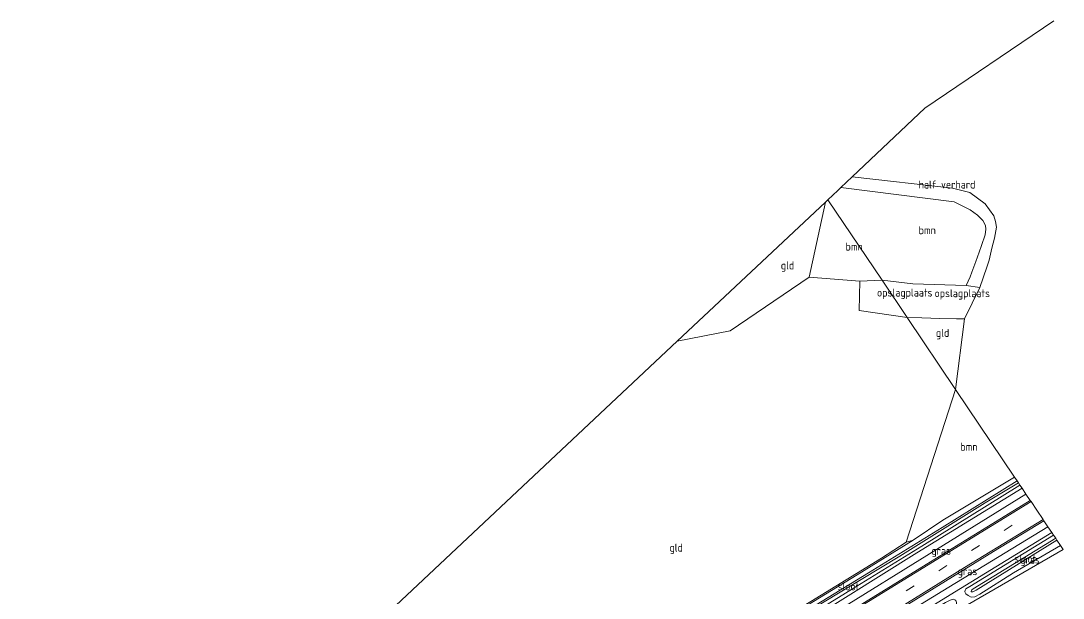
# Model space of a CAD drawing. Extents: x 253736 to 255979, y 477184 to 479215.
# Drawn here: x 255636.1 to 255961.8, y 479034.4 to 479214.8 of the extents above; entities that cross this region are included whole.
import ezdxf
from ezdxf.enums import TextEntityAlignment as Align

# ---------------------------------------------------------------- set-up
doc = ezdxf.new("R2010")
doc.units = 0
doc.linetypes.add('39strp', pattern=[12, 3, -9])
for name, color, linetype, lineweight in [('af-bs-rasterhekwerk', 8, 'hekwerk', 18), ('bp-b5-boom', 8, 'Continuous', 18), ('bp-b5-grasland', 8, 'Continuous', 18), ('gw-bs-bodemwatergang', 8, 'Continuous', 18), ('gw-bs-insteekwatergang', 8, 'Continuous', 18), ('kd-bs-opnamedtmgrens', 8, 'Continuous', 18), ('mk-bs-39streep 0.15', 8, '39strp', 18), ('mk-bs-streep 0.15', 8, 'Continuous', 18), ('og-b5-grond_ingericht', 8, 'Continuous', 18), ('og-b5-water', 8, 'Continuous', 18), ('og-bs-terreinafscheiding', 8, 'Continuous', 18), ('vh-b5-verh_soort', 8, 'Continuous', 18)]:
    doc.layers.add(name, color=color, linetype=linetype, lineweight=lineweight)
doc.styles.add('rtw_iso', font='isocp.shx')
doc.linetypes.add('hekwerk', pattern='A,7,-1.5,[1,RTW.shx,S=0.75,R=0,X=0,Y=0],-1.5', length=10)

# ---------------------------------------------------------------- blocks, each defined once
blk = doc.blocks.new('dtbattr-r')
at = {"style": 'rtw_iso'}
blk.add_attdef('TAG', text='', height=2.5, dxfattribs=at).set_placement((0, 0), align=Align.MIDDLE_CENTER)
blk = doc.blocks.new('RW1 Buren totaal_ACAD_1_FMEBLOCK408')
at = {"layer": 'bp-b5-grasland'}
for points in [[(89.34, 117.68, 26.62), (63.14, 101.59, 26.54), (61.93, 100.91, 26.58), (61.7, 100.45, 26.65), (61.64, 99.91, 26.74), (61.92, 99.29, 26.75), (62.71, 98.76, 26.86), (63.59, 98.32, 26.92), (64.77, 98.34, 27), (66.3, 99.25, 27.07), (76.85, 105.91, 27.28), (91.54, 114.4, 27.47), (92.34, 113.22, 27.34), (53.78, 90.83, 26.66), (36.7, 80.71, 26.63), (37.79, 77.76, 26.64), (42.77, 68.31, 26.65), (42.18, 68.7, 26.67), (41.62, 68.62, 26.69), (41.1, 68.18, 26.69), (41.04, 67.39, 26.7), (42.1, 65.48, 26.68), (65.05, 27.4, 26.18), (62.01, 24.86, 26.28), (57.61, 31.49, 26.56), (55.56, 28.03, 26.63), (55.3, 27.43, 26.64), (53.56, 24.15, 26.65), (52.18, 21.43, 26.6), (51.14, 19.03, 26.57), (50.02, 17.55, 26.57), (47.98, 15.45, 26.57), (42.5, 10.6, 26.58), (30.86, 1.02, 26.57), (17.65, -10.45, 26.55), (3.35, -22.16, 26.67), (-6.7, -28.95, 26.87), (-15.07, -35.69, 27.28), (-24.09, -42.71, 27.5), (-41.9, -57.21, 28.21), (-61.22, -72.32, 29.04), (-73.74, -82.91, 29.62), (-83.96, -92.1, 30.06), (-86.78, -94.77, 30.23), (-87.8, -96.38, 30.24), (-88.8, -98.29, 30.38), (-89.64, -100.45, 30.5), (-90.32, -103.25, 30.58), (-90.45, -105.06, 30.76), (-90.51, -106.99, 30.83), (-90.17, -109.24, 30.84), (-89.4, -111.37, 31.02), (-87.69, -113.68, 31.18), (-86.46, -115.05, 31.23), (-85.3, -116.3, 31.3), (-84.65, -117.04, 31.3), (-84.51, -117.57, 31.36), (-84.68, -117.89, 31.36), (-85.16, -118.46, 31.38), (-86.4, -117.28, 31.31), (-86.84, -117.76, 31.35), (-89.84, -114.15, 31.22), (-91.08, -111.66, 31.08), (-91.86, -109.39, 30.94), (-92.33, -106.28, 30.78), (-92.34, -104.31, 30.68), (-91.72, -99.96, 30.52), (-90.56, -97.48, 30.4), (-89.24, -95.12, 30.32), (-87.66, -93.24, 30.24), (-85.95, -91.53, 30.15), (-82.34, -88.11, 29.97), (-45.92, -57.94, 28.37), (-5.78, -25.72, 26.8), (28.73, 1.94, 26.59), (40.18, 11.3, 26.68), (44.53, 15.4, 26.73), (47.71, 19.21, 26.72), (49.79, 22.89, 26.77), (51.06, 25.93, 26.77), (52.09, 30, 26.82), (52.42, 33.22, 26.81), (52.59, 37.39, 26.8), (52.25, 40.29, 26.79), (51.29, 43.51, 26.73), (50.5, 45.6, 26.72), (49.19, 48.73, 26.73), (47.69, 51.19, 26.72), (39.59, 64.41, 26.69), (32.12, 76.98, 26.75), (31.3, 79.11, 26.71), (31.01, 80.45, 26.7), (30.92, 82.13, 26.7), (31.26, 83.06, 26.71), (57.06, 99, 26.62), (88.82, 118.46, 26.7)], [(58.01, 97.6, 26.67), (57.01, 97.32, 26.63), (55.54, 96.6, 26.56), (36.22, 85.09, 26.56), (33.44, 83.2, 26.6), (32.9, 82.45, 26.64), (32.78, 81.62, 26.68), (33.25, 81.05, 26.68), (34.55, 80.83, 26.64), (37.03, 81.82, 26.57), (47.9, 88.37, 26.67), (58.1, 94.56, 26.91), (58.76, 95.16, 26.89), (59.03, 95.87, 26.81), (59.05, 96.57, 26.72), (58.8, 97.25, 26.72), (58.54, 97.45, 26.72)], [(37.14, 75.54, 26.66), (37.79, 76.19, 26.7), (37.68, 77.47, 26.69), (37.08, 78.06, 26.68), (35.89, 78.15, 26.68), (35, 77.65, 26.67), (34.51, 77, 26.72), (34.73, 76.23, 26.72), (35.34, 75.52, 26.67), (36.34, 75.12, 26.58), (36.84, 75.27, 26.57)]]:
    blk.add_polyline3d(points, close=True, dxfattribs=at)

msp = doc.modelspace()

# ---------------------------------------------------------------- linework, layer by layer
at = {"layer": 'af-bs-rasterhekwerk'}
for points in [[(255882.363, 479134.691, 26.645), (255887.474, 479158.107, 26.222)], [(255913.04, 479122.064, 26.802), (255898.011, 479124.241, 26.813), (255898.237, 479133.462, 26.696), (255882.363, 479134.691, 26.645), (255857.731, 479117.881, 26.597), (255841.211, 479114.643, 26.569)], [(255913.04, 479122.064, 26.802), (255917.568, 479121.971, 26.859), (255923.268, 479121.803, 26.892), (255928.424, 479121.639, 26.919), (255930.971, 479121.667, 26.919), (255928.158, 479099.583, 26.919)], [(255928.158, 479099.583, 26.919), (255912.74, 479051.876, 26.921), (255904.981, 479046.819, 26.774), (255882.968, 479033.348, 26.606), (255862.309, 479020.902, 26.237), (255837.366, 479005.527, 25.934), (255813.758, 478991.028, 25.712), (255794.481, 478979.38, 25.697), (255774.207, 478966.697, 25.526), (255765.862, 478961.633, 25.412), (255747.289, 479016.548, 25.445), (255744.658, 479023.93, 25.505)]]:
    msp.add_polyline3d(points, dxfattribs=at)
at = {"layer": 'bp-b5-boom'}
for points in [[(255931.483, 479132.037, 26.724), (255914.83, 479132.621, 26.793), (255905.209, 479133.708, 26.802), (255888.287, 479158.871, 25.965), (255891.416, 479161.834, 26.232), (255892.34, 479162.709, 26.235), (255927.764, 479158.197, 26.268), (255932.671, 479155.741, 26.274), (255935, 479154.122, 26.589), (255936.622, 479152.451, 26.589), (255937.518, 479150.861, 26.589), (255937.566, 479149.715, 26.568), (255937.398, 479147.876, 26.589), (255936.238, 479144.574, 26.589), (255935.478, 479142.474, 26.658), (255934.481, 479139.555, 26.658), (255933.247, 479136.295, 26.691), (255932.758, 479134.836, 26.724)], [(255905.209, 479133.708, 26.802), (255898.237, 479133.462, 26.696), (255882.363, 479134.691, 26.645), (255887.474, 479158.107, 26.222), (255888.287, 479158.871, 25.965)], [(255946.592, 479072.173, 26.745), (255924.211, 479058.783, 26.891), (255914.945, 479052.536, 26.786), (255912.74, 479051.876, 26.921), (255928.158, 479099.583, 26.919)]]:
    msp.add_polyline3d(points, close=True, dxfattribs=at)
at = {"layer": 'bp-b5-grasland'}
for points in [[(255877.585, 479029.544, 26.534), (255897.377, 479041.649, 26.777), (255914.945, 479052.536, 26.786), (255924.211, 479058.783, 26.891), (255946.592, 479072.173, 26.745), (255947.345, 479071.054, 25.902), (255923.918, 479056.446, 25.7), (255900.982, 479042.276, 25.583), (255873.851, 479025.714, 25.349)], [(255880.564, 479029.269, 25.343), (255910.77, 479047.49, 25.508), (255937.372, 479064.146, 25.679), (255947.768, 479070.426, 25.887), (255948.249, 479069.71, 26.658), (255917.627, 479050.606, 26.567), (255897.35, 479038.097, 26.57), (255876.87, 479025.528, 26.429)], [(255876.87, 479025.528, 26.429), (255897.35, 479038.097, 26.57), (255917.627, 479050.606, 26.567), (255948.249, 479069.71, 26.658), (255948.925, 479068.704, 26.778), (255916.027, 479048.481, 26.595), (255884.258, 479028.67, 26.541)], [(255882.968, 479033.348, 26.606), (255904.981, 479046.819, 26.774), (255912.74, 479051.876, 26.921), (255914.945, 479052.536, 26.786), (255897.377, 479041.649, 26.777), (255877.585, 479029.544, 26.534)]]:
    msp.add_polyline3d(points, dxfattribs=at)
for points in [[(255951.483, 479064.901, 26.952), (255917.575, 479044.026, 26.784), (255890.702, 479027.507, 26.676), (255889.56, 479029.339, 26.613), (255922.199, 479049.516, 26.67), (255950.143, 479066.893, 26.808)], [(255956.996, 479056.703, 26.715), (255926, 479037.799, 26.676), (255901.917, 479023.003, 26.685), (255902.966, 479026.03, 26.709), (255940.002, 479048.975, 26.796), (255955.765, 479058.534, 26.928)], [(255959.433, 479053.079, 25.998), (255933.683, 479037.294, 25.727), (255933.222, 479036.916, 25.727), (255932.985, 479036.423, 25.727), (255933.142, 479036.318, 25.727), (255933.531, 479036.35, 25.727), (255934.623, 479036.86, 25.727), (255959.83, 479052.489, 25.998), (255960.968, 479050.797, 27.465), (255946.275, 479042.301, 27.281), (255935.727, 479035.64, 27.074), (255934.189, 479034.735, 27.005), (255933.019, 479034.716, 26.921), (255932.13, 479035.158, 26.861), (255931.343, 479035.68, 26.75), (255931.068, 479036.304, 26.741), (255931.126, 479036.847, 26.651), (255931.358, 479037.3, 26.582), (255932.565, 479037.988, 26.543), (255958.761, 479054.078, 26.622)]]:
    msp.add_polyline3d(points, close=True, dxfattribs=at)
at = {"layer": 'gw-bs-bodemwatergang'}
for points in [[(255947.345, 479071.054, 25.902), (255923.918, 479056.446, 25.7), (255900.982, 479042.276, 25.583), (255873.851, 479025.714, 25.349), (255848.508, 479010.433, 25.163), (255834.084, 479001.688, 25.064)], [(255834.523, 479001.039, 25.067), (255853.693, 479012.878, 25.1), (255880.564, 479029.269, 25.343), (255910.77, 479047.49, 25.508), (255937.372, 479064.146, 25.679), (255947.768, 479070.426, 25.887)], [(255959.433, 479053.079, 25.998), (255933.683, 479037.294, 25.727), (255933.222, 479036.916, 25.727), (255932.985, 479036.423, 25.727), (255933.142, 479036.318, 25.727), (255933.531, 479036.35, 25.727), (255934.623, 479036.86, 25.727), (255959.83, 479052.489, 25.998)]]:
    msp.add_polyline3d(points, dxfattribs=at)
at = {"layer": 'gw-bs-insteekwatergang'}
for points in [[(255946.592, 479072.173, 26.745), (255924.211, 479058.783, 26.891), (255914.945, 479052.536, 26.786), (255897.377, 479041.649, 26.777), (255877.585, 479029.544, 26.534), (255856.821, 479016.846, 26.282), (255837.358, 479005.036, 25.946), (255817.416, 478992.873, 25.745), (255791.382, 478977.095, 25.64), (255767.209, 478961.872, 25.484), (255765.85, 478961.029, 25.37), (255764.912, 478963.652, 25.436), (255758.283, 478982.864, 25.532), (255752.713, 478999.218, 25.445), (255747.055, 479016.107, 25.463), (255744.385, 479023.673, 25.547)], [(255742.427, 479021.833, 25.874), (255750.851, 478996.856, 25.94), (255763.325, 478961.184, 25.904), (255763.862, 478960.038, 25.919), (255764.408, 478959.166, 25.919), (255765.344, 478958.373, 25.937), (255766.294, 478958.15, 25.961), (255767.32, 478958.314, 25.949), (255769.082, 478959.187, 25.973), (255798.06, 478977.076, 25.982), (255823.858, 478992.918, 26.072), (255850.319, 479009.281, 26.195), (255876.87, 479025.528, 26.429), (255897.35, 479038.097, 26.57), (255917.627, 479050.606, 26.567), (255948.249, 479069.71, 26.658)], [(255958.761, 479054.078, 26.622), (255932.565, 479037.988, 26.543), (255931.358, 479037.3, 26.582), (255931.126, 479036.847, 26.651), (255931.068, 479036.304, 26.741), (255931.343, 479035.68, 26.75), (255932.13, 479035.158, 26.861), (255933.019, 479034.716, 26.921), (255934.189, 479034.735, 27.005), (255935.727, 479035.64, 27.074), (255946.275, 479042.301, 27.281), (255960.968, 479050.797, 27.465)]]:
    msp.add_polyline3d(points, dxfattribs=at)
at = {"layer": 'kd-bs-opnamedtmgrens'}
for points in [[(255888.287, 479158.871, 25.965), (255891.416, 479161.834, 26.232), (255892.34, 479162.709, 26.235), (255895.854, 479166.038, 26.235), (255918.569, 479187.553, 26.383), (255958.852, 479214.816, 27.022)], [(255628.676, 478914.962, 25.524), (255676.174, 478959.587, 25.62), (255737.705, 479017.397, 25.637), (255739.572, 479019.151, 25.926), (255741.639, 479021.093, 25.932), (255742.427, 479021.833, 25.874), (255743.823, 479023.145, 25.163), (255744.385, 479023.673, 25.547), (255744.658, 479023.93, 25.505), (255841.211, 479114.643, 26.569), (255887.474, 479158.107, 26.222), (255888.287, 479158.871, 25.965)]]:
    msp.add_polyline3d(points, dxfattribs=at)
at = {"layer": 'mk-bs-39streep 0.15'}
msp.add_polyline3d([(255653.799, 478877.249, 26.15), (255698.177, 478904.658, 26.295), (255738.967, 478929.768, 26.376), (255789.994, 478961.127, 26.511), (255841.045, 478992.483, 26.655), (255902.457, 479030.333, 26.859), (255953.526, 479061.863, 27.081)], dxfattribs=at)
at = {"layer": 'mk-bs-streep 0.15'}
for points in [[(255951.72, 479064.549, 26.991), (255888.278, 479025.543, 26.697), (255846.338, 478999.714, 26.598), (255801.345, 478972.02, 26.43), (255754.823, 478943.408, 26.367), (255702.122, 478911.014, 26.235), (255651.902, 478880.097, 26.006)], [(255902.693, 479026.47, 26.796), (255930.961, 479043.889, 26.862), (255955.47, 479058.973, 26.892)]]:
    msp.add_polyline3d(points, dxfattribs=at)
at = {"layer": 'og-b5-grond_ingericht'}
for points in [[(255882.363, 479134.691, 26.645), (255857.731, 479117.881, 26.597), (255841.211, 479114.643, 26.569), (255887.474, 479158.107, 26.222)], [(255898.237, 479133.462, 26.696), (255898.011, 479124.241, 26.813), (255913.04, 479122.064, 26.802), (255928.158, 479099.583, 26.919), (255912.74, 479051.876, 26.921), (255904.981, 479046.819, 26.774), (255882.968, 479033.348, 26.606), (255862.309, 479020.902, 26.237), (255837.366, 479005.527, 25.934), (255813.758, 478991.028, 25.712), (255794.481, 478979.38, 25.697), (255774.207, 478966.697, 25.526), (255765.862, 478961.633, 25.412), (255747.289, 479016.548, 25.445), (255744.658, 479023.93, 25.505), (255841.211, 479114.643, 26.569), (255857.731, 479117.881, 26.597), (255882.363, 479134.691, 26.645)], [(255913.04, 479122.064, 26.802), (255898.011, 479124.241, 26.813), (255898.237, 479133.462, 26.696), (255905.209, 479133.708, 26.802)], [(255931.483, 479132.037, 26.724), (255935.782, 479131.512, 26.901), (255930.971, 479121.667, 26.919), (255928.424, 479121.639, 26.919), (255923.268, 479121.803, 26.892), (255917.568, 479121.971, 26.859), (255913.04, 479122.064, 26.802), (255905.209, 479133.708, 26.802), (255914.83, 479132.621, 26.793)], [(255930.971, 479121.667, 26.919), (255928.158, 479099.583, 26.919), (255913.04, 479122.064, 26.802), (255917.568, 479121.971, 26.859), (255923.268, 479121.803, 26.892), (255928.424, 479121.639, 26.919)]]:
    msp.add_polyline3d(points, close=True, dxfattribs=at)
at = {"layer": 'og-b5-water'}
for points in [[(255947.768, 479070.426, 25.887), (255937.372, 479064.146, 25.679), (255910.77, 479047.49, 25.508), (255880.564, 479029.269, 25.343), (255853.693, 479012.878, 25.1), (255834.523, 479001.039, 25.067), (255834.084, 479001.688, 25.064), (255848.508, 479010.433, 25.163), (255873.851, 479025.714, 25.349), (255900.982, 479042.276, 25.583), (255923.918, 479056.446, 25.7), (255947.345, 479071.054, 25.902)], [(255959.83, 479052.489, 25.998), (255934.623, 479036.86, 25.727), (255933.531, 479036.35, 25.727), (255933.142, 479036.318, 25.727), (255932.985, 479036.423, 25.727), (255933.222, 479036.916, 25.727), (255933.683, 479037.294, 25.727), (255959.433, 479053.079, 25.998)]]:
    msp.add_polyline3d(points, close=True, dxfattribs=at)
at = {"layer": 'og-bs-terreinafscheiding'}
for points in [[(255892.34, 479162.709, 26.235), (255927.764, 479158.197, 26.268), (255932.671, 479155.741, 26.274), (255935, 479154.122, 26.589), (255936.622, 479152.451, 26.589), (255937.518, 479150.861, 26.589), (255937.566, 479149.715, 26.568), (255937.398, 479147.876, 26.589), (255936.238, 479144.574, 26.589), (255935.478, 479142.474, 26.658), (255934.481, 479139.555, 26.658), (255933.247, 479136.295, 26.691), (255932.758, 479134.836, 26.724), (255931.483, 479132.037, 26.724), (255935.782, 479131.512, 26.901), (255937.949, 479137.829, 26.724), (255938.607, 479140.013, 26.724), (255939.47, 479143.717, 26.724), (255940.332, 479146.85, 26.724), (255940.888, 479150.27, 26.724), (255940.651, 479152.068, 26.724), (255940.108, 479153.824, 26.616), (255937.386, 479157.596, 26.622), (255932.557, 479161.14, 26.629), (255927.212, 479162.486, 26.563), (255895.854, 479166.038, 26.235)], [(255905.209, 479133.708, 26.802), (255898.237, 479133.462, 26.696)], [(255931.483, 479132.037, 26.724), (255914.83, 479132.621, 26.793), (255905.209, 479133.708, 26.802)], [(255930.971, 479121.667, 26.919), (255935.782, 479131.512, 26.901)], [(255948.925, 479068.704, 26.778), (255916.027, 479048.481, 26.595), (255884.258, 479028.67, 26.541), (255851.236, 479008.871, 26.22), (255821.924, 478990.857, 26.016), (255786.824, 478969.159, 26.001), (255765.663, 478956.149, 26.064), (255763.065, 478959.181, 26.034), (255762.035, 478960.654, 26.016), (255761.434, 478962.132, 26.013), (255758.67, 478970.408, 26.019), (255750.179, 478995.719, 26.058), (255744.835, 479012.26, 25.962), (255742.69, 479018.197, 25.983), (255741.639, 479021.093, 25.932)], [(255951.483, 479064.901, 26.952), (255917.575, 479044.026, 26.784), (255890.702, 479027.507, 26.676), (255889.56, 479029.339, 26.613), (255922.199, 479049.516, 26.67), (255950.143, 479066.893, 26.808)], [(255956.996, 479056.703, 26.715), (255926, 479037.799, 26.676), (255901.917, 479023.003, 26.685), (255902.966, 479026.03, 26.709), (255940.002, 479048.975, 26.796), (255955.765, 479058.534, 26.928)], [(255900.685, 479019.452, 26.712), (255926.488, 479035.392, 26.622), (255958.24, 479054.853, 26.703)], [(255912.74, 479051.876, 26.921), (255914.945, 479052.536, 26.786)], [(255912.195, 479004.702, 26.648), (255907.209, 479014.152, 26.642), (255906.119, 479017.106, 26.63), (255923.202, 479027.226, 26.66), (255961.764, 479049.614, 27.336)]]:
    msp.add_polyline3d(points, dxfattribs=at)
at = {"layer": 'vh-b5-verh_soort'}
msp.add_polyline3d([(255932.557, 479161.14, 26.629), (255937.386, 479157.596, 26.622), (255940.108, 479153.824, 26.616), (255940.651, 479152.068, 26.724), (255940.888, 479150.27, 26.724), (255940.332, 479146.85, 26.724), (255939.47, 479143.717, 26.724), (255938.607, 479140.013, 26.724), (255937.949, 479137.829, 26.724), (255935.782, 479131.512, 26.901), (255931.483, 479132.037, 26.724), (255932.758, 479134.836, 26.724), (255933.247, 479136.295, 26.691), (255934.481, 479139.555, 26.658), (255935.478, 479142.474, 26.658), (255936.238, 479144.574, 26.589), (255937.398, 479147.876, 26.589), (255937.566, 479149.715, 26.568), (255937.518, 479150.861, 26.589), (255936.622, 479152.451, 26.589), (255935, 479154.122, 26.589), (255932.671, 479155.741, 26.274), (255927.764, 479158.197, 26.268), (255892.34, 479162.709, 26.235), (255895.854, 479166.038, 26.235), (255927.212, 479162.486, 26.563)], close=True, dxfattribs=at)
for points in [[(255884.258, 479028.67, 26.541), (255916.027, 479048.481, 26.595), (255948.925, 479068.704, 26.778), (255950.143, 479066.893, 26.808), (255922.199, 479049.516, 26.67), (255889.56, 479029.339, 26.613)], [(255890.702, 479027.507, 26.676), (255917.575, 479044.026, 26.784), (255951.483, 479064.901, 26.952), (255951.72, 479064.549, 26.991), (255953.526, 479061.863, 27.081), (255955.47, 479058.973, 26.892), (255955.765, 479058.534, 26.928), (255940.002, 479048.975, 26.796), (255902.966, 479026.03, 26.709)], [(255901.917, 479023.003, 26.685), (255926, 479037.799, 26.676), (255956.996, 479056.703, 26.715), (255958.24, 479054.853, 26.703), (255926.488, 479035.392, 26.622), (255900.685, 479019.452, 26.712)]]:
    msp.add_polyline3d(points, dxfattribs=at)

# ---------------------------------------------------------------- block references
at = {"layer": 'bp-b5-boom'}
ref = msp.add_blockref('dtbattr-r', (255916.617188, 479147.375, 26.540053), dxfattribs=at)
ref.add_attrib('TAG', 'bmn', dxfattribs={"layer": '0', "height": 2.5, "style": 'rtw_iso'}).set_placement((255916.617188, 479147.375, 26.540053), align=Align.BOTTOM_LEFT)
ref = msp.add_blockref('dtbattr-r', (255893.78125, 479142.25, 26.522), dxfattribs=at)
ref.add_attrib('TAG', 'bmn', dxfattribs={"layer": '0', "height": 2.5, "style": 'rtw_iso'}).set_placement((255893.78125, 479142.25, 26.522), align=Align.BOTTOM_LEFT)
ref = msp.add_blockref('dtbattr-r', (255929.671875, 479079.6875, 26.8345), dxfattribs=at)
ref.add_attrib('TAG', 'bmn', dxfattribs={"layer": '0', "height": 2.5, "style": 'rtw_iso'}).set_placement((255929.671875, 479079.6875, 26.8345), align=Align.BOTTOM_LEFT)
at = {"layer": 'bp-b5-grasland'}
msp.add_blockref('RW1 Buren totaal_ACAD_1_FMEBLOCK408', (255869.424, 478936.394), dxfattribs=at)
ref = msp.add_blockref('dtbattr-r', (255920.59375, 479047.1875, 26.779286), dxfattribs=at)
ref.add_attrib('TAG', 'gras', dxfattribs={"layer": '0', "height": 2.5, "style": 'rtw_iso'}).set_placement((255920.59375, 479047.1875, 26.779286), align=Align.BOTTOM_LEFT)
ref = msp.add_blockref('dtbattr-r', (255948.34375, 479044.40625, 26.421524), dxfattribs=at)
ref.add_attrib('TAG', 'gras', dxfattribs={"layer": '0', "height": 2.5, "style": 'rtw_iso'}).set_placement((255948.34375, 479044.40625, 26.421524), align=Align.BOTTOM_LEFT)
ref = msp.add_blockref('dtbattr-r', (255928.8125, 479040.78125, 26.746286), dxfattribs=at)
ref.add_attrib('TAG', 'gras', dxfattribs={"layer": '0', "height": 2.5, "style": 'rtw_iso'}).set_placement((255928.8125, 479040.78125, 26.746286), align=Align.BOTTOM_LEFT)
at = {"layer": 'og-b5-grond_ingericht'}
ref = msp.add_blockref('dtbattr-r', (255873.539062, 479136.375, 26.5356), dxfattribs=at)
ref.add_attrib('TAG', 'gld', dxfattribs={"layer": '0', "height": 2.5, "style": 'rtw_iso'}).set_placement((255873.539062, 479136.375, 26.5356), align=Align.BOTTOM_LEFT)
ref = msp.add_blockref('dtbattr-r', (255903.609375, 479127.875, 26.783), dxfattribs=at)
ref.add_attrib('TAG', 'opslagplaats', dxfattribs={"layer": '0', "height": 2.5, "style": 'rtw_iso'}).set_placement((255903.609375, 479127.875, 26.783), align=Align.BOTTOM_LEFT)
ref = msp.add_blockref('dtbattr-r', (255921.585938, 479127.6875, 26.8335), dxfattribs=at)
ref.add_attrib('TAG', 'opslagplaats', dxfattribs={"layer": '0', "height": 2.5, "style": 'rtw_iso'}).set_placement((255921.585938, 479127.6875, 26.8335), align=Align.BOTTOM_LEFT)
ref = msp.add_blockref('dtbattr-r', (255922, 479115.28125, 26.889857), dxfattribs=at)
ref.add_attrib('TAG', 'gld', dxfattribs={"layer": '0', "height": 2.5, "style": 'rtw_iso'}).set_placement((255922, 479115.28125, 26.889857), align=Align.BOTTOM_LEFT)
ref = msp.add_blockref('dtbattr-r', (255838.75, 479048.15625, 26.289789), dxfattribs=at)
ref.add_attrib('TAG', 'gld', dxfattribs={"layer": '0', "height": 2.5, "style": 'rtw_iso'}).set_placement((255838.75, 479048.15625, 26.289789), align=Align.BOTTOM_LEFT)
at = {"layer": 'og-b5-water'}
ref = msp.add_blockref('dtbattr-r', (255946.515625, 479044.6875, 25.817333), dxfattribs=at)
ref.add_attrib('TAG', 'sloot', dxfattribs={"layer": '0', "height": 2.5, "style": 'rtw_iso'}).set_placement((255946.515625, 479044.6875, 25.817333), align=Align.BOTTOM_LEFT)
ref = msp.add_blockref('dtbattr-r', (255891.289062, 479036.03125, 25.479385), dxfattribs=at)
ref.add_attrib('TAG', 'sloot', dxfattribs={"layer": '0', "height": 2.5, "style": 'rtw_iso'}).set_placement((255891.289062, 479036.03125, 25.479385), align=Align.BOTTOM_LEFT)
at = {"layer": 'vh-b5-verh_soort'}
ref = msp.add_blockref('dtbattr-r', (255916.609375, 479161.65625, 26.603111), dxfattribs=at)
ref.add_attrib('TAG', 'half verhard', dxfattribs={"layer": '0', "height": 2.5, "style": 'rtw_iso'}).set_placement((255916.609375, 479161.65625, 26.603111), align=Align.BOTTOM_LEFT)

doc.saveas('drawing.dxf')
